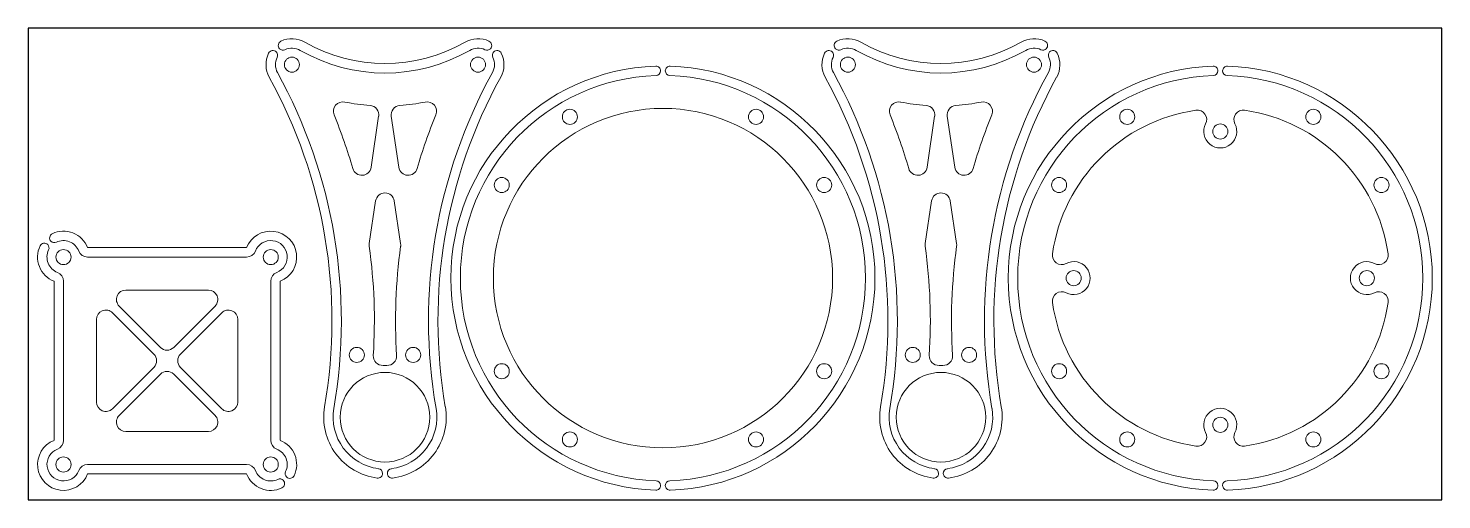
# Model space of a CAD drawing. Header units: millimetres. Extents: x 0 to 300, y 0 to 100.
import ezdxf

# ---------------------------------------------------------------- set-up
doc = ezdxf.new("R2010")
doc.units = ezdxf.units.MM

msp = doc.modelspace()

# ---------------------------------------------------------------- linework, layer by layer
for p, q in [((300, 100), (0, 100)), ((0, 100), (0, 0)), ((300, 0), (300, 100)), ((52.63, 94.97), (52.63, 94.97)), ((53.34, 95.67), (53.34, 95.67)), ((98.07, 95.67), (98.07, 95.67)), ((98.79, 94.97), (98.79, 94.97)), ((170.63, 94.97), (170.63, 94.97)), ((171.34, 95.67), (171.34, 95.67)), ((216.07, 95.67), (216.07, 95.67)), ((216.79, 94.97), (216.79, 94.97)), ((134.21, 90.97), (134.21, 90.97)), ((135.21, 90.97), (135.21, 90.97)), ((252.5, 90.97), (252.5, 90.97)), ((253.5, 90.97), (253.5, 90.97)), ((4.12, 54.12), (4.12, 54.12)), ((4.83, 54.83), (4.83, 54.83)), ((54.12, 4.12), (54.12, 4.12)), ((54.83, 4.83), (54.83, 4.83)), ((75.21, 5.59), (75.21, 5.59)), ((76.21, 5.59), (76.21, 5.59)), ((134.21, 3.03), (134.21, 3.03)), ((135.21, 3.03), (135.21, 3.03)), ((193.21, 5.59), (193.21, 5.59)), ((194.21, 5.59), (194.21, 5.59)), ((252.5, 3.03), (252.5, 3.03)), ((253.5, 3.03), (253.5, 3.03)), ((0, 0), (300, 0))]:
    msp.add_line(p, q)
at = {"color": 7, "linetype": 'Continuous', "lineweight": 15}
for p, q in [((74.37, 81.33), (72.77, 70.52)), ((77.04, 81.33), (78.65, 70.52)), ((192.37, 81.33), (190.77, 70.52)), ((195.04, 81.33), (196.65, 70.52)), ((73.73, 63.39), (72.38, 54.32)), ((77.69, 63.39), (79.03, 54.32)), ((191.73, 63.39), (190.38, 54.32)), ((195.69, 63.39), (197.03, 54.32)), ((12.6, 53.47), (46.35, 53.47)), ((12.6, 51.47), (46.35, 51.47)), ((5.47, 12.6), (5.47, 46.35)), ((7.47, 12.6), (7.47, 46.35)), ((51.47, 46.35), (51.47, 12.6)), ((53.47, 46.35), (53.47, 12.6)), ((20.72, 44.47), (38.23, 44.47)), ((26.64, 30.89), (17.89, 39.64)), ((28.06, 32.3), (19.3, 41.06)), ((30.89, 32.3), (39.64, 41.06)), ((32.3, 30.89), (41.06, 39.64)), ((14.47, 20.72), (14.47, 38.23)), ((44.47, 38.23), (44.47, 20.72)), ((17.89, 19.3), (26.64, 28.06)), ((41.06, 19.3), (32.3, 28.06)), ((19.3, 17.89), (28.06, 26.64)), ((39.64, 17.89), (30.89, 26.64)), ((38.23, 14.47), (20.72, 14.47)), ((46.35, 7.47), (12.6, 7.47)), ((46.35, 5.47), (12.6, 5.47))]:
    msp.add_line(p, q, dxfattribs=at)
for centre, radius in [((55.96, 92.29), 1.6), ((95.46, 92.29), 1.6), ((173.96, 92.29), 1.6), ((213.46, 92.29), 1.6), ((134.71, 47), 36), ((114.96, 81.21), 1.6), ((154.46, 81.21), 1.6), ((233.25, 81.21), 1.6), ((272.75, 81.21), 1.6), ((253, 78.11), 1.6), ((100.5, 66.75), 1.6), ((168.92, 66.75), 1.6), ((218.79, 66.75), 1.6), ((287.21, 66.75), 1.6), ((7.47, 51.47), 1.6), ((51.47, 51.47), 1.6), ((221.89, 47), 1.6), ((284.11, 47), 1.6), ((69.73, 30.71), 1.6), ((81.69, 30.71), 1.6), ((187.73, 30.71), 1.6), ((199.69, 30.71), 1.6), ((75.71, 17.5), 9.5), ((100.5, 27.25), 1.6), ((168.92, 27.25), 1.6), ((193.71, 17.5), 9.5), ((218.79, 27.25), 1.6), ((287.21, 27.25), 1.6), ((253, 15.89), 1.6), ((114.96, 12.79), 1.6), ((154.46, 12.79), 1.6), ((233.25, 12.79), 1.6), ((272.75, 12.79), 1.6), ((7.47, 7.47), 1.6), ((51.47, 7.47), 1.6)]:
    msp.add_circle(centre, radius, dxfattribs=at)
at = {"lineweight": 15}
for centre, start, end in [((54.06, 96.37), 114.9749, 224.4461), ((97.36, 96.37), 315.5539, 65.0251), ((172.06, 96.37), 114.9749, 224.4461), ((215.36, 96.37), 315.5539, 65.0251), ((51.92, 94.27), 44.4461, 153.9174), ((51.92, 94.27), 333.9174, 44.4461), ((54.06, 96.37), 224.4461, 294.9749), ((97.36, 96.37), 245.0251, 315.5539), ((99.5, 94.27), 135.5539, 206.0826), ((99.5, 94.27), 26.0826, 135.5539), ((169.92, 94.27), 44.4461, 153.9174), ((169.92, 94.27), 333.9174, 44.4461), ((172.06, 96.37), 224.4461, 294.9749), ((215.36, 96.37), 245.0251, 315.5539), ((217.5, 94.27), 135.5539, 206.0826), ((217.5, 94.27), 26.0826, 135.5539), ((133.21, 90.97), 0, 91.9536), ((133.21, 90.97), 271.9536, 0), ((136.21, 90.97), 88.0464, 180), ((136.21, 90.97), 180, 268.0464), ((251.5, 90.97), 0, 91.9536), ((251.5, 90.97), 271.9536, 0), ((254.5, 90.97), 88.0464, 180), ((254.5, 90.97), 180, 268.0464), ((3.41, 53.41), 45, 154.4712), ((3.41, 53.41), 334.4712, 45), ((5.53, 55.53), 115.5288, 225), ((5.53, 55.53), 225, 295.5288), ((74.21, 5.59), 0, 82.8192), ((77.21, 5.59), 97.1808, 180), ((192.21, 5.59), 360, 82.8192), ((195.21, 5.59), 97.1808, 180), ((53.41, 3.41), 45, 115.5288), ((53.41, 3.41), 295.5288, 45), ((55.53, 5.53), 154.4712, 225), ((55.53, 5.53), 225, 334.4712), ((74.21, 5.59), 262.8192, 0), ((77.21, 5.59), 180, 277.1808), ((133.21, 3.03), 268.0464, 0), ((133.21, 3.03), 0, 88.0464), ((136.21, 3.03), 91.9536, 180), ((136.21, 3.03), 180, 271.9536), ((192.21, 5.59), 262.8192, 0), ((195.21, 5.59), 180, 277.1808), ((251.5, 3.03), 268.0464, 0), ((251.5, 3.03), 0, 88.0464), ((254.5, 3.03), 91.9536, 180), ((254.5, 3.03), 180, 271.9536)]:
    msp.add_arc(centre, 1, start, end, dxfattribs=at)
at = {"color": 7, "linetype": 'Continuous', "lineweight": 15}
for centre, radius, start, end in [((55.96, 92.29), 5.5, 60, 114.9749), ((75.71, 126.5), 34, 240, 300), ((95.46, 92.29), 5.5, 65.0251, 120), ((173.96, 92.29), 5.5, 60, 114.9749), ((193.71, 126.5), 34, 240, 300), ((213.46, 92.29), 5.5, 65.0251, 120), ((55.96, 92.29), 5.5, 153.9174, 208.8923), ((55.96, 92.29), 3.5, 153.9174, 208.8923), ((55.96, 92.29), 3.5, 60, 114.9749), ((75.71, 126.5), 36, 240, 300), ((95.46, 92.29), 3.5, 65.0251, 120), ((95.46, 92.29), 3.5, 331.1077, 26.0826), ((95.46, 92.29), 5.5, 331.1077, 26.0826), ((173.96, 92.29), 5.5, 153.9174, 208.8923), ((173.96, 92.29), 3.5, 153.9174, 208.8923), ((173.96, 92.29), 3.5, 60, 114.9749), ((193.71, 126.5), 36, 240, 300), ((213.46, 92.29), 3.5, 65.0251, 120), ((213.46, 92.29), 3.5, 331.1077, 26.0826), ((213.46, 92.29), 5.5, 331.1077, 26.0826), ((-42.54, 37.94), 109, 350.1947, 28.8923), ((193.95, 37.94), 109, 151.1077, 189.8053), ((134.71, 47), 45, 91.9536, 268.0464), ((134.71, 47), 45, 271.9536, 88.0464), ((75.46, 37.94), 109, 350.1947, 28.8923), ((311.95, 37.94), 109, 151.1077, 189.8053), ((253, 47), 45, 91.9536, 268.0464), ((253, 47), 45, 271.9536, 88.0464), ((-42.54, 37.94), 107, 350.1947, 28.8923), ((193.95, 37.94), 107, 151.1077, 189.8053), ((134.71, 47), 43, 91.9536, 268.0464), ((134.71, 47), 43, 271.9536, 88.0464), ((75.46, 37.94), 107, 350.1947, 28.8923), ((311.95, 37.94), 107, 151.1077, 189.8053), ((253, 47), 43, 91.9536, 268.0464), ((253, 47), 43, 271.9536, 88.0464), ((66.76, 82.4), 2, 78.5357, 202.1353), ((75.71, 126.5), 43, 258.5357, 265.7791), ((75.71, 126.5), 43, 274.2209, 281.4643), ((84.65, 82.4), 2, 337.8647, 101.4643), ((184.76, 82.4), 2, 78.5357, 202.1353), ((193.71, 126.5), 43, 258.5357, 265.7791), ((193.71, 126.5), 43, 274.2209, 281.4643), ((202.65, 82.4), 2, 337.8647, 101.4643), ((-42.54, 37.94), 116, 16.1766, 22.1353), ((72.4, 81.62), 2, 351.546, 85.7791), ((79.02, 81.62), 2, 94.2209, 188.454), ((193.95, 37.94), 116, 157.8647, 163.8234), ((75.46, 37.94), 116, 16.1766, 22.1353), ((190.4, 81.62), 2, 351.546, 85.7791), ((197.02, 81.62), 2, 94.2209, 188.454), ((311.95, 37.94), 116, 157.8647, 163.8234), ((253, 47), 36, 98.2536, 171.7464), ((248.12, 80.65), 2, 332.5526, 98.2536), ((257.88, 80.65), 2, 81.7464, 207.4474), ((253, 47), 36, 8.2536, 81.7464), ((253, 78.11), 3.5, 152.5526, 27.4474), ((70.79, 70.81), 2, 196.1766, 351.546), ((80.63, 70.81), 2, 188.454, 343.8234), ((188.79, 70.81), 2, 196.1766, 351.546), ((198.63, 70.81), 2, 188.454, 343.8234), ((75.71, 63.09), 2, 8.454, 171.546), ((193.71, 63.09), 2, 8.454, 171.546), ((7.47, 51.47), 5.5, 21.3237, 115.5288), ((7.47, 51.47), 3.5, 21.3237, 115.5288), ((51.47, 51.47), 5.5, 291.3237, 158.6763), ((51.47, 51.47), 3.5, 291.3237, 158.6763), ((74.36, 54.02), 2, 171.546, 187.8346), ((77.06, 54.02), 2, 352.1654, 8.454), ((192.36, 54.02), 2, 171.546, 187.8346), ((195.06, 54.02), 2, 352.1654, 8.454), ((7.47, 51.47), 5.5, 154.4712, 248.6763), ((7.47, 51.47), 3.5, 154.4712, 248.6763), ((12.6, 53.47), 2, 201.3237, 270), ((46.35, 53.47), 2, 270, 338.6763), ((-42.54, 37.94), 116, 356.3827, 7.8346), ((193.95, 37.94), 116, 172.1654, 183.6173), ((75.46, 37.94), 116, 356.3827, 7.8346), ((311.95, 37.94), 116, 172.1654, 183.6173), ((219.35, 51.88), 2, 171.7464, 297.4474), ((286.65, 51.88), 2, 242.5526, 8.2536), ((5.47, 46.35), 2, 0, 68.6763), ((53.47, 46.35), 2, 111.3237, 180), ((221.89, 47), 3.5, 242.5526, 117.4474), ((284.11, 47), 3.5, 62.5526, 297.4474), ((20.72, 42.47), 2, 90, 225), ((38.23, 42.47), 2, 315, 90), ((219.35, 42.12), 2, 62.5526, 188.2536), ((286.65, 42.12), 2, 351.7464, 117.4474), ((16.47, 38.23), 2, 45, 180), ((42.47, 38.23), 2, 0, 135), ((253, 47), 36, 188.2536, 261.7464), ((253, 47), 36, 278.2536, 351.7464), ((25.23, 29.47), 2, 315, 45), ((29.47, 33.72), 2, 225, 315), ((33.72, 29.47), 2, 135, 225), ((75.23, 30.49), 2, 176.3827, 272.1256), ((76.19, 30.49), 2, 267.8744, 3.6173), ((193.23, 30.49), 2, 176.3827, 272.1256), ((194.19, 30.49), 2, 267.8744, 3.6173), ((29.47, 25.23), 2, 45, 135), ((75.71, 17.5), 11, 87.8744, 92.1256), ((193.71, 17.5), 11, 87.8744, 92.1256), ((16.47, 20.72), 2, 180, 315), ((42.47, 20.72), 2, 225, 0), ((75.71, 17.5), 13, 170.1947, 262.8192), ((75.71, 17.5), 11, 170.1947, 262.8192), ((75.71, 17.5), 11, 277.1808, 9.8053), ((75.71, 17.5), 13, 277.1808, 9.8053), ((193.71, 17.5), 13, 170.1947, 262.8192), ((193.71, 17.5), 11, 170.1947, 262.8192), ((193.71, 17.5), 11, 277.1808, 9.8053), ((193.71, 17.5), 13, 277.1808, 9.8053), ((253, 15.89), 3.5, 332.5526, 207.4474), ((20.72, 16.47), 2, 135, 270), ((38.23, 16.47), 2, 270, 45), ((7.47, 7.47), 5.5, 111.3237, 338.6763), ((5.47, 12.6), 2, 291.3237, 0), ((53.47, 12.6), 2, 180, 248.6763), ((51.47, 7.47), 5.5, 334.4712, 68.6763), ((248.12, 13.35), 2, 261.7464, 27.4474), ((257.88, 13.35), 2, 152.5526, 278.2536), ((7.47, 7.47), 3.5, 111.3237, 338.6763), ((51.47, 7.47), 3.5, 334.4712, 68.6763), ((12.6, 5.47), 2, 90, 158.6763), ((46.35, 5.47), 2, 21.3237, 90), ((51.47, 7.47), 3.5, 201.3237, 295.5288), ((51.47, 7.47), 5.5, 201.3237, 295.5288)]:
    msp.add_arc(centre, radius, start, end, dxfattribs=at)

doc.saveas('drawing.dxf')
